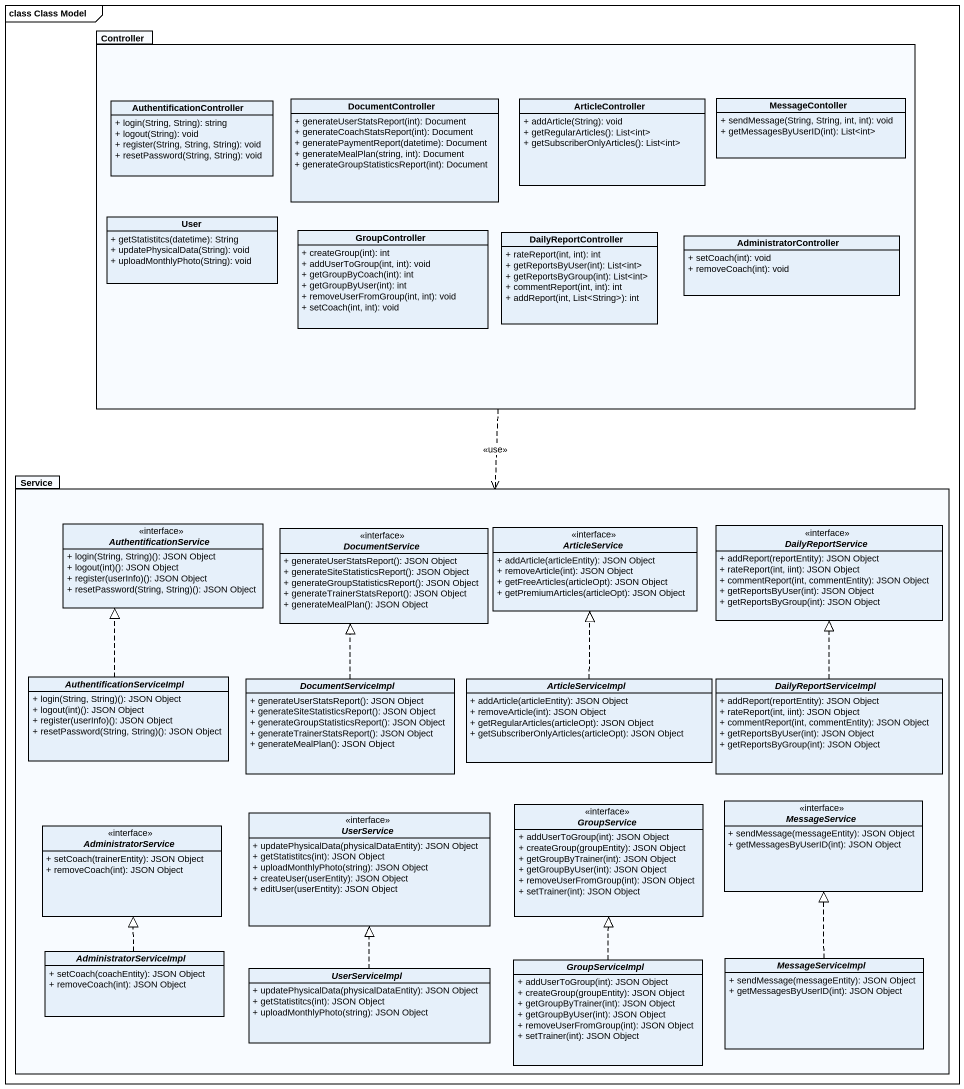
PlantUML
@startuml
mainframe class Class Model
hide circle
hide empty members
skinparam classAttributeIconSize 0
package Controller {
  class AuthentificationController {
    + login(String, String): string
    + logout(String): void
    + register(String, String, String): void
    + resetPassword(String, String): void
  }
  class DocumentController {
    + generateUserStatsReport(int): Document
    + generateCoachStatsReport(int): Document
    + generatePaymentReport(datetime): Document
    + generateMealPlan(string, int): Document
    + generateGroupStatisticsReport(int): Document
  }
  class ArticleController {
    + addArticle(String): void
    + getRegularArticles(): List<int>
    + getSubscriberOnlyArticles(): List<int>
  }
  class MessageContoller {
    + sendMessage(String, String, int, int): void
    + getMessagesByUserID(int): List<int>
  }
  class User {
    + getStatistitcs(datetime): String
    + updatePhysicalData(String): void
    + uploadMonthlyPhoto(String): void
  }
  class GroupController {
    + createGroup(int): int
    + addUserToGroup(int, int): void
    + getGroupByCoach(int): int
    + getGroupByUser(int): int
    + removeUserFromGroup(int, int): void
    + setCoach(int, int): void
  }
  class DailyReportController {
    + rateReport(int, int): int
    + getReportsByUser(int): List<int>
    + getReportsByGroup(int): List<int>
    + commentReport(int, int): int
    + addReport(int, List<String>): int
  }
  class AdministratorController {
    + setCoach(int): void
    + removeCoach(int): void
  }
}
package Service {
  interface AuthentificationService {
    + login(String, String)(): JSON Object
    + logout(int)(): JSON Object
    + register(userInfo)(): JSON Object
    + resetPassword(String, String)(): JSON Object
  }
  interface DocumentService {
    {field} + generateUserStatsReport(): JSON Object
    {field} + generateSiteStatisticsReport(): JSON Object
    {field} + generateGroupStatisticsReport(): JSON Object
    {field} + generateTrainerStatsReport(): JSON Object
    {field} + generateMealPlan(): JSON Object
  }
  interface ArticleService {
    {field} + addArticle(articleEntity): JSON Object
    {field} + removeArticle(int): JSON Object
    {field} + getFreeArticles(articleOpt): JSON Object
    {field} + getPremiumArticles(articleOpt): JSON Object
  }
  interface DailyReportService {
    {field} + addReport(reportEntity): JSON Object
    {field} + rateReport(int, iint): JSON Object
    {field} + commentReport(int, commentEntity): JSON Object
    {field} + getReportsByUser(int): JSON Object
    {field} + getReportsByGroup(int): JSON Object
  }
  abstract class AuthentificationServiceImpl {
    + login(String, String)(): JSON Object
    + logout(int)(): JSON Object
    + register(userInfo)(): JSON Object
    + resetPassword(String, String)(): JSON Object
  }
  abstract class DocumentServiceImpl {
    {field} + generateUserStatsReport(): JSON Object
    {field} + generateSiteStatisticsReport(): JSON Object
    {field} + generateGroupStatisticsReport(): JSON Object
    {field} + generateTrainerStatsReport(): JSON Object
    {field} + generateMealPlan(): JSON Object
  }
  abstract class ArticleServiceImpl {
    {field} + addArticle(articleEntity): JSON Object
    {field} + removeArticle(int): JSON Object
    {field} + getRegularArticles(articleOpt): JSON Object
    {field} + getSubscriberOnlyArticles(articleOpt): JSON Object
  }
  abstract class DailyReportServiceImpl {
    {field} + addReport(reportEntity): JSON Object
    {field} + rateReport(int, iint): JSON Object
    {field} + commentReport(int, commentEntity): JSON Object
    {field} + getReportsByUser(int): JSON Object
    {field} + getReportsByGroup(int): JSON Object
  }
  interface UserService {
    {field} + updatePhysicalData(physicalDataEntity): JSON Object
    {field} + getStatistitcs(int): JSON Object
    {field} + uploadMonthlyPhoto(string): JSON Object
    {field} + createUser(userEntity): JSON Object
    {field} + editUser(userEntity): JSON Object
  }
  interface GroupService {
    {field} + addUserToGroup(int): JSON Object
    {field} + createGroup(groupEntity): JSON Object
    {field} + getGroupByTrainer(int): JSON Object
    {field} + getGroupByUser(int): JSON Object
    {field} + removeUserFromGroup(int): JSON Object
    {field} + setTrainer(int): JSON Object
  }
  interface MessageService {
    {field} + sendMessage(messageEntity): JSON Object
    {field} + getMessagesByUserID(int): JSON Object
  }
  interface AdministratorService {
    {field} + setCoach(trainerEntity): JSON Object
    {field} + removeCoach(int): JSON Object
  }
  abstract class AdministratorServiceImpl {
    {field} + setCoach(coachEntity): JSON Object
    {field} + removeCoach(int): JSON Object
  }
  abstract class UserServiceImpl {
    {field} + updatePhysicalData(physicalDataEntity): JSON Object
    {field} + getStatistitcs(int): JSON Object
    {field} + uploadMonthlyPhoto(string): JSON Object
  }
  abstract class GroupServiceImpl {
    {field} + addUserToGroup(int): JSON Object
    {field} + createGroup(groupEntity): JSON Object
    {field} + getGroupByTrainer(int): JSON Object
    {field} + getGroupByUser(int): JSON Object
    {field} + removeUserFromGroup(int): JSON Object
    {field} + setTrainer(int): JSON Object
  }
  abstract class MessageServiceImpl {
    {field} + sendMessage(messageEntity): JSON Object
    {field} + getMessagesByUserID(int): JSON Object
  }
}
Controller ..> Service : <<use>>
AuthentificationServiceImpl .up.|> AuthentificationService
DocumentServiceImpl .up.|> DocumentService
ArticleServiceImpl .up.|> ArticleService
DailyReportServiceImpl .up.|> DailyReportService
AdministratorServiceImpl .up.|> AdministratorService
UserServiceImpl .up.|> UserService
GroupServiceImpl .up.|> GroupService
MessageServiceImpl .up.|> MessageService
@enduml
